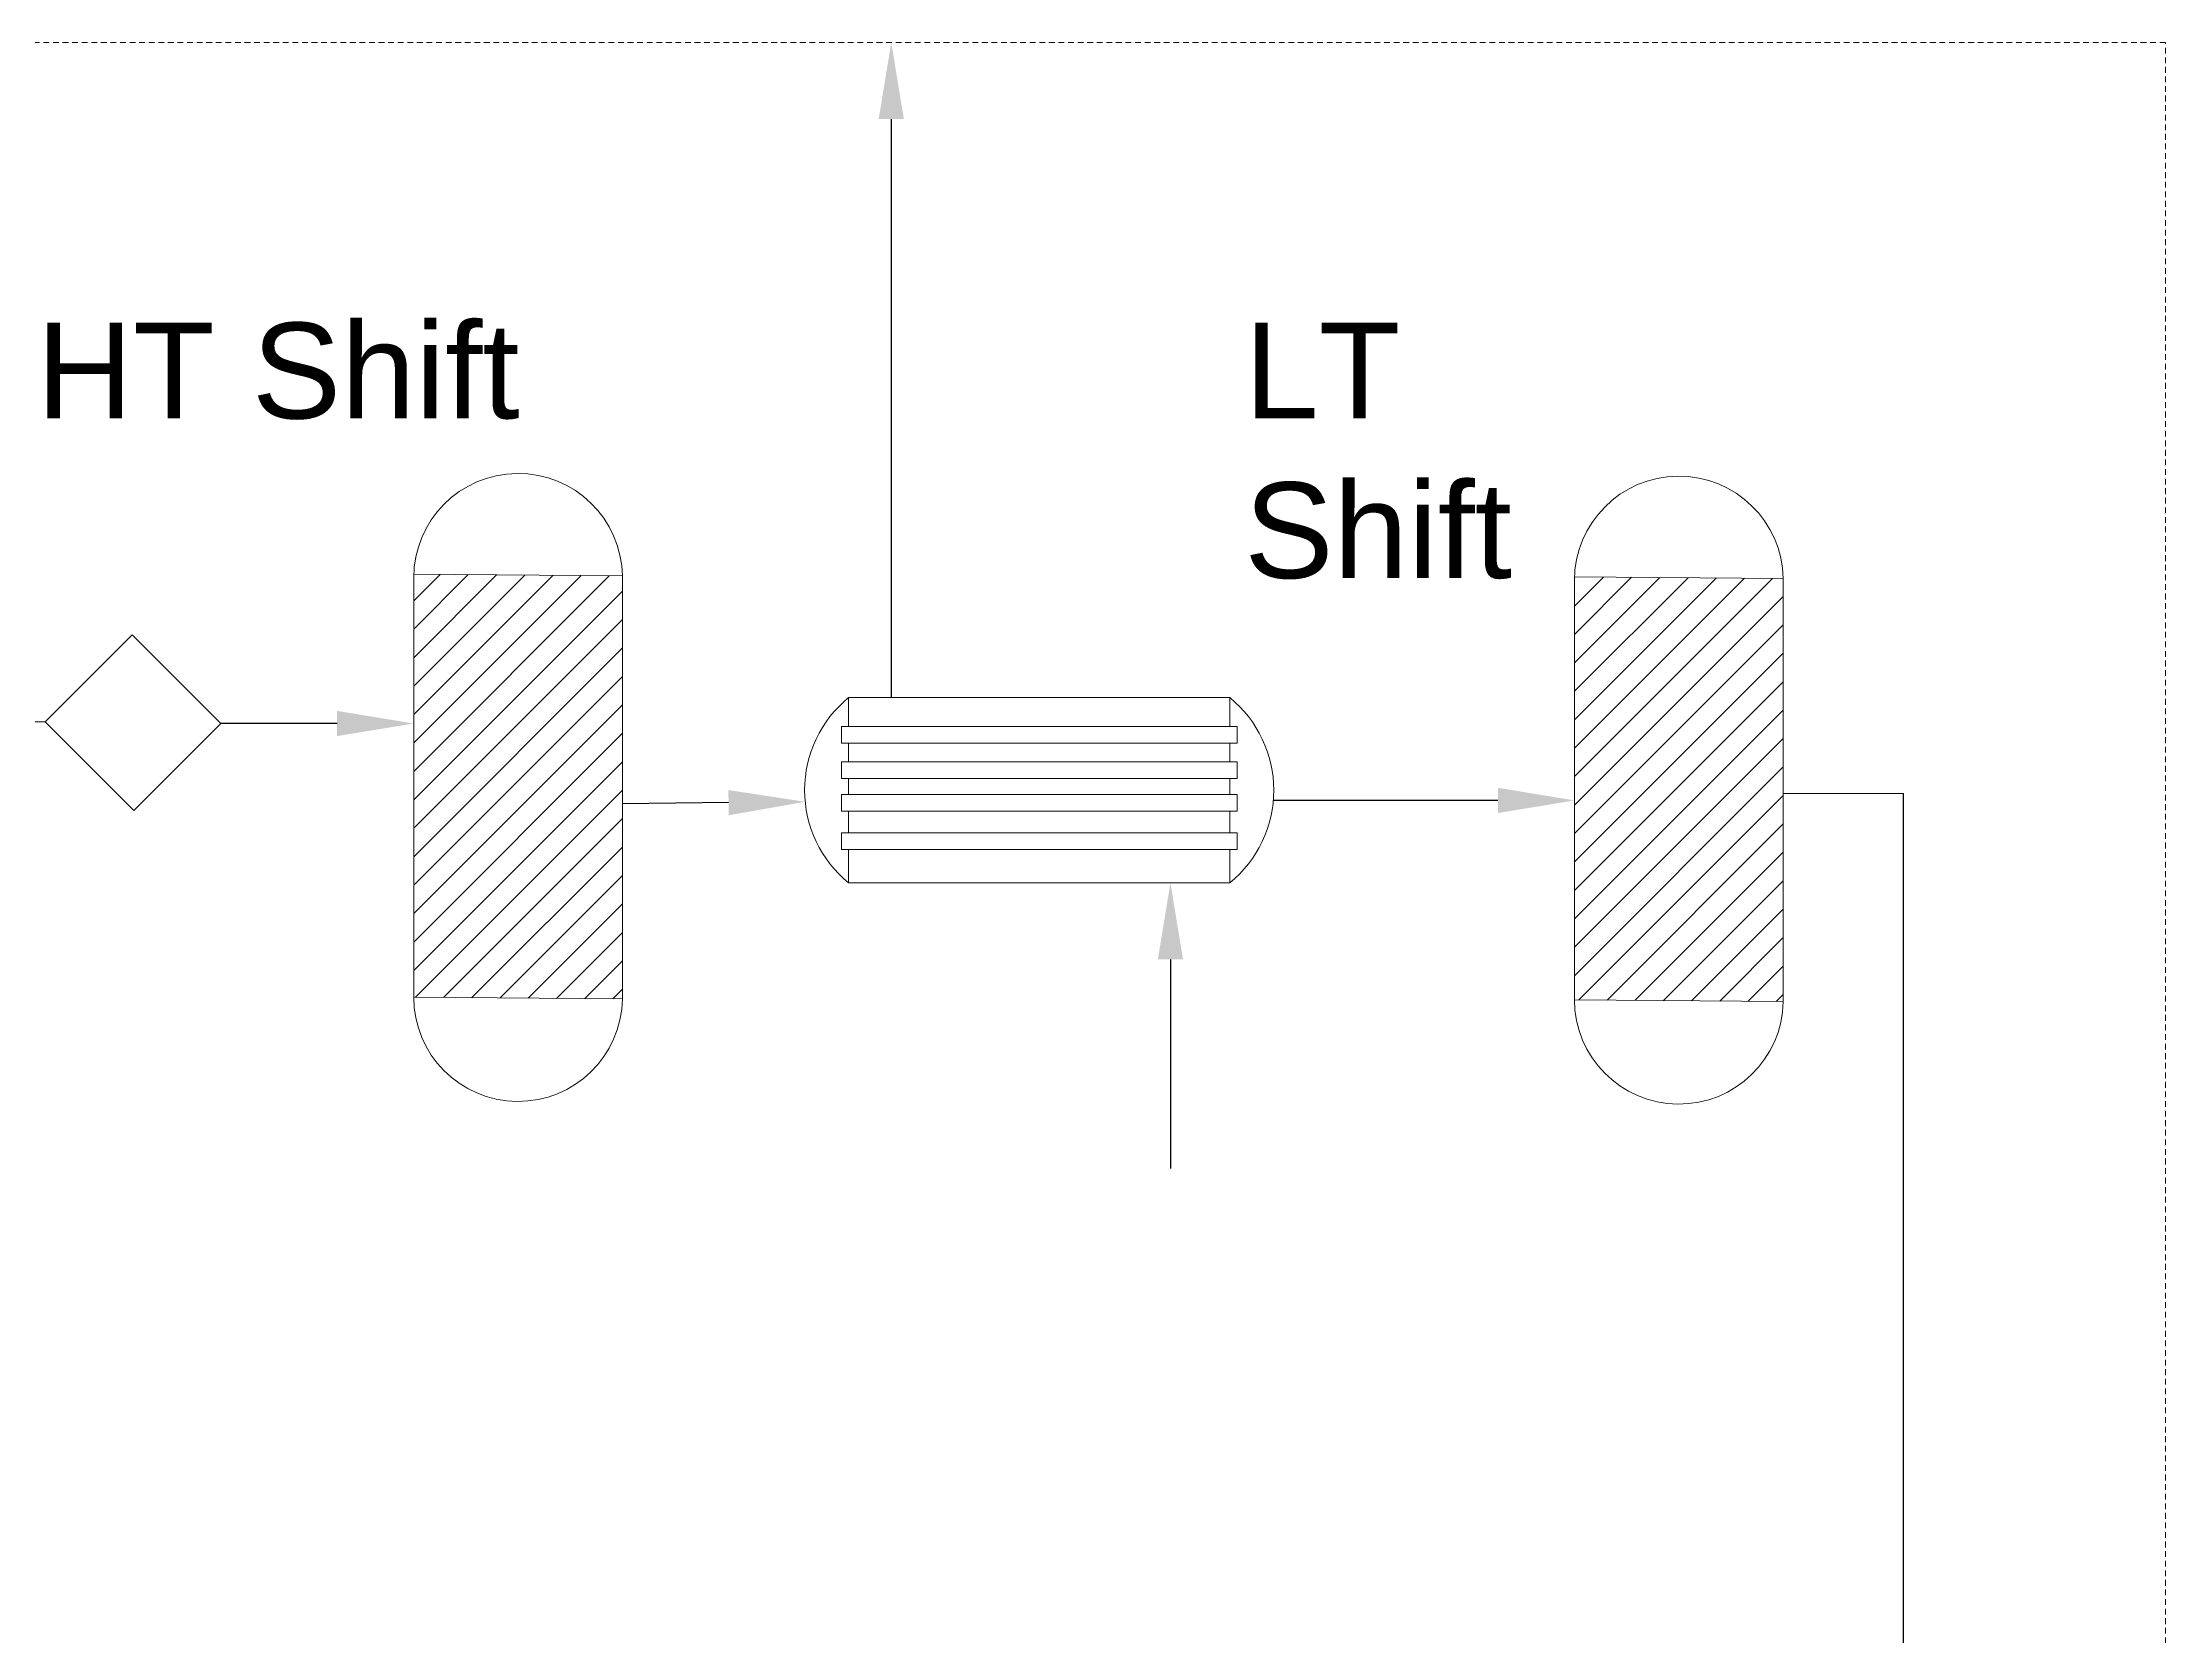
# Model space of a CAD drawing. Header units: millimetres. Extents: x 0 to 796, y 0 to 327.
# Drawn here: x 244.8 to 300.3, y 110.5 to 152.1 of the extents above; entities that cross this region are included whole.
import ezdxf
from ezdxf import colors
from ezdxf.entities.mleader import LeaderData, LeaderLine
from ezdxf.math import Vec2, Vec3

# ---------------------------------------------------------------- set-up
doc = ezdxf.new("R2010")
doc.units = ezdxf.units.MM
doc.header["$LTSCALE"] = 0.25
doc.header["$MEASUREMENT"] = 0
doc.linetypes.add('ACAD_ISO02W100', pattern=[15, 12, -3])
doc.styles.get("Standard").update_dxf_attribs({"font": 'arial.ttf', "height": 1.5})

msp = doc.modelspace()

# ---------------------------------------------------------------- hatches: boundary and pattern name
at = {"lineweight": 9, "transparency": 33554534}
h = msp.add_hatch(dxfattribs=at)
h.set_pattern_fill('ANSI31', color=256, scale=4.2)
h.set_pattern_definition([(45, (254.52236, 127.08244), (-0.371231, 0.371231), [])])
h.paths.add_polyline_path([(259.972, 138.124), (254.524, 138.173, 0.009006), (254.522, 138.075), (254.522, 127.132), (259.972, 127.082)])
h.paths.add_polyline_path([(284.827, 127.062), (290.276, 127.013), (290.276, 138.055), (284.827, 138.104)])

# ---------------------------------------------------------------- linework, layer by layer
at = {"lineweight": 9}
for p, q in [((254.522, 138.173), (254.522, 127.132)), ((254.522, 138.173), (259.972, 138.124)), ((259.972, 138.124), (254.522, 138.173)), ((254.522, 138.075), (254.522, 127.132)), ((259.972, 138.124), (259.972, 127.082)), ((259.972, 127.132), (259.972, 138.124)), ((284.827, 138.104), (284.827, 127.062)), ((284.827, 138.104), (290.276, 138.055)), ((290.276, 138.055), (290.276, 127.013)), ((247.172, 136.588), (244.9, 134.316)), ((249.487, 134.273), (247.172, 136.588)), ((265.875, 134.948), (275.829, 134.948)), ((265.875, 134.948), (265.875, 134.193)), ((275.829, 134.193), (275.829, 134.948)), ((241.936, 134.316), (244.9, 134.316)), ((244.9, 134.316), (247.215, 132)), ((247.215, 132), (249.487, 134.273)), ((265.69, 134.193), (276.02, 134.193)), ((265.69, 133.758), (265.69, 134.193)), ((276.02, 134.193), (276.02, 133.758)), ((276.02, 133.758), (265.69, 133.758)), ((265.875, 133.758), (265.875, 133.273)), ((275.829, 133.273), (275.829, 133.758)), ((265.69, 133.273), (276.02, 133.273)), ((265.69, 132.838), (265.69, 133.273)), ((276.02, 133.273), (276.02, 132.838)), ((276.02, 132.838), (265.69, 132.838)), ((265.875, 132.838), (265.875, 132.417)), ((275.829, 132.417), (275.829, 132.838)), ((265.69, 132.417), (276.02, 132.417)), ((265.69, 131.982), (265.69, 132.417)), ((276.02, 131.982), (265.69, 131.982)), ((265.875, 131.982), (265.875, 131.416)), ((275.829, 131.416), (275.829, 131.982)), ((276.02, 132.417), (276.02, 131.982)), ((293.414, 132.446), (290.276, 132.446)), ((265.69, 131.416), (276.02, 131.416)), ((265.69, 130.981), (265.69, 131.416)), ((276.02, 131.416), (276.02, 130.981)), ((276.02, 130.981), (265.69, 130.981)), ((265.875, 130.981), (265.875, 130.112)), ((275.829, 130.112), (275.829, 130.981)), ((265.875, 130.112), (275.829, 130.112)), ((254.522, 127.132), (259.972, 127.082)), ((284.827, 127.062), (290.276, 127.013))]:
    msp.add_line(p, q, dxfattribs=at)
at = {"linetype": 'ACAD_ISO02W100', "lineweight": 9, "ltscale": 0.05}
msp.add_lwpolyline([(277.7, 105.264), (300.257, 105.264), (300.257, 152.053), (186.766, 152.053)], dxfattribs=at)
at = {"lineweight": 9}
for centre, radius, start, end in [((257.247, 138.075), 2.725, 1.032, 180), ((287.551, 138.006), 2.725, 1.032, 180), ((267.85, 132.53), 3.122, 129.2394, 230.7606), ((273.854, 132.53), 3.122, 309.2394, 50.7606), ((257.247, 127.132), 2.725, 180, 358.968), ((287.551, 127.062), 2.725, 180, 358.968)]:
    msp.add_arc(centre, radius, start, end, dxfattribs=at)

# ---------------------------------------------------------------- texts
at = {"lineweight": 9, "char_height": 2.5, "attachment_point": 1}
for s, width, insert in [('HT Shift', 12.01852, (244.673, 144.736)), ('LT Shift', 9.74542, (276.207, 144.736))]:
    msp.add_mtext_dynamic_manual_height_columns(s, width=width, gutter_width=1, heights=[0], dxfattribs=dict(at, insert=insert))

# ---------------------------------------------------------------- leaders
at = {"linetype": 'ACAD_ISO02W100', "lineweight": 9, "ltscale": 0.05}
ml = msp.add_multileader_mtext('Standard', dxfattribs=at)
ml.set_content('')
ml.set_leader_properties()
ml.build(insert=Vec2(0, 0))
ml.multileader.update_dxf_attribs({"has_dogleg": 0, "dogleg_length": 0, "arrow_head_size": 2})
ctx = ml.context
ctx.base_point, ctx.char_height, ctx.arrow_head_size, ctx.landing_gap_size, ctx.plane_origin = Vec3(266.99, 134.948), 0.18, 2, 0.09, Vec3(266.99, 139.661)
notes = []
notes.append((ctx, [(1, (1, 1, 0), (266.99, 134.948), (1, 0), 0, [(0, [(266.99, 152.053), (266.99, 135.063)], 0, [])])]))
ctx.mtext, ml.multileader.dxf.content_type = None, 0
at = {"lineweight": 9}
ml = msp.add_multileader_mtext('Standard', dxfattribs=at)
ml.set_content('')
ml.set_leader_properties()
ml.build(insert=Vec2(0, 0))
ml.multileader.update_dxf_attribs({"has_dogleg": 0, "dogleg_length": 0, "arrow_head_size": 2})
ctx = ml.context
ctx.base_point, ctx.char_height, ctx.arrow_head_size, ctx.landing_gap_size, ctx.plane_origin = Vec3(249.487, 134.273), 0.18, 2, 0.09, Vec3(254.522, 127.813)
notes.append((ctx, [(0, (1, 1, 0), (249.487, 134.273), (-1, 0), 0, [(0, [(254.522, 134.273)], 0, [])])]))
ctx.mtext, ml.multileader.dxf.content_type = None, 0
ml = msp.add_multileader_mtext('Standard', dxfattribs=at)
ml.set_content('')
ml.set_leader_properties()
ml.build(insert=Vec2(0, 0))
ml.multileader.update_dxf_attribs({"has_dogleg": 0, "dogleg_length": 0, "arrow_head_size": 2})
ctx = ml.context
ctx.base_point, ctx.char_height, ctx.arrow_head_size, ctx.landing_gap_size, ctx.plane_origin = Vec3(259.972, 132.177), 0.18, 2, 0.09, Vec3(266.463, 125.717)
notes.append((ctx, [(0, (1, 1, 0), (259.972, 132.177), (-1, 0), 0, [(0, [(264.742, 132.229)], 0, [])])]))
ctx.mtext, ml.multileader.dxf.content_type = None, 0
ml = msp.add_multileader_mtext('Standard', dxfattribs=at)
ml.set_content('')
ml.set_leader_properties()
ml.build(insert=Vec2(0, 0))
ml.multileader.update_dxf_attribs({"has_dogleg": 0, "dogleg_length": 0, "arrow_head_size": 2})
ctx = ml.context
ctx.base_point, ctx.char_height, ctx.arrow_head_size, ctx.landing_gap_size, ctx.plane_origin = Vec3(276.976, 132.265), 0.18, 2, 0.09, Vec3(284.827, 125.805)
notes.append((ctx, [(0, (1, 1, 0), (276.976, 132.265), (-1, 0), 0, [(0, [(284.827, 132.265)], 0, [])])]))
ctx.mtext, ml.multileader.dxf.content_type = None, 0
ml = msp.add_multileader_mtext('Standard', dxfattribs=at)
ml.set_content('')
ml.set_leader_properties()
ml.build(insert=Vec2(0, 0))
ml.multileader.update_dxf_attribs({"has_dogleg": 0, "dogleg_length": 0, "arrow_head_size": 2})
ctx = ml.context
ctx.base_point, ctx.char_height, ctx.arrow_head_size, ctx.landing_gap_size, ctx.plane_origin = Vec3(293.414, 132.446), 0.18, 2, 0.09, Vec3(293.414, 115.208)
notes.append((ctx, [(0, (1, 1, 0), (293.414, 132.446), (1, 0), 0, [(0, [(293.414, 108.126)], 0, [])])]))
ctx.mtext, ml.multileader.dxf.content_type = None, 0
ml = msp.add_multileader_mtext('Standard', dxfattribs=at)
ml.set_content('')
ml.set_leader_properties()
ml.build(insert=Vec2(0, 0))
ml.multileader.update_dxf_attribs({"has_dogleg": 0, "dogleg_length": 0, "arrow_head_size": 2})
ctx = ml.context
ctx.base_point, ctx.char_height, ctx.arrow_head_size, ctx.landing_gap_size, ctx.plane_origin = Vec3(274.278, 122.658), 0.18, 2, 0.09, Vec3(274.278, 130.112)
notes.append((ctx, [(1, (1, 1, 0), (274.278, 122.658), (1, 0), 0, [(0, [(274.278, 130.112), (274.278, 125.514)], 0, [])])]))
ctx.mtext, ml.multileader.dxf.content_type = None, 0
for ctx, leaders in notes:
    for number, flags, end, landing, length, lines in leaders:
        leader = LeaderData()
        leader.index, (leader.has_last_leader_line, leader.has_dogleg_vector, leader.attachment_direction) = number, flags
        leader.last_leader_point, leader.dogleg_vector, leader.dogleg_length = Vec3(end), Vec3(landing), length
        for number, points, colour, breaks in lines:
            line = LeaderLine()
            line.index, line.vertices, line.color, line.breaks = number, Vec3.list(points), colors.encode_raw_color(colour), breaks
            leader.lines.append(line)
        ctx.leaders.append(leader)

doc.saveas('drawing.dxf')
